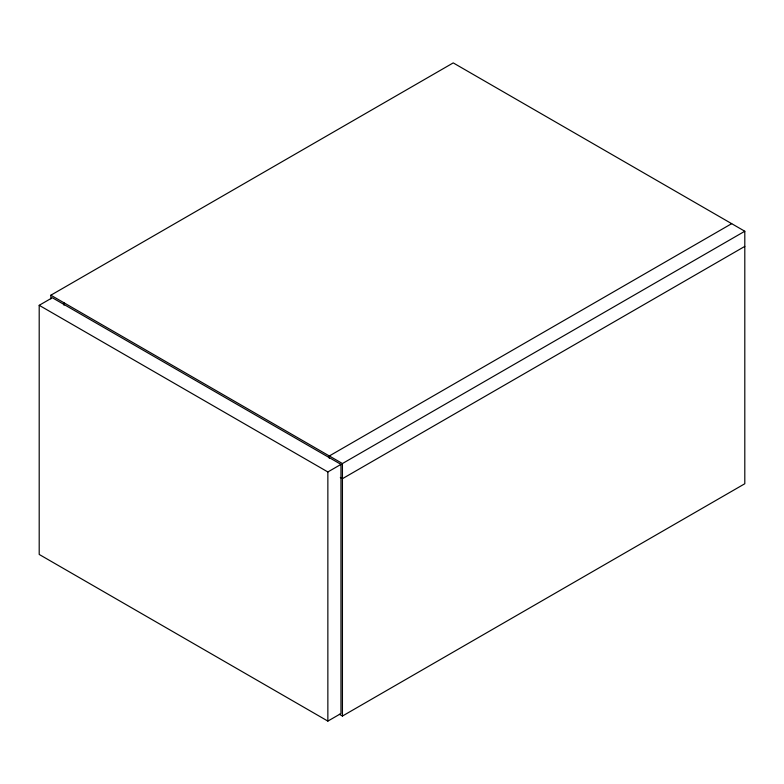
<?xml version="1.0" encoding="UTF-8"?>
<svg xmlns="http://www.w3.org/2000/svg" width="784" height="784" viewBox="0 0 784 784"><rect width="100%" height="100%" fill="white"/><g stroke="black" fill="none" stroke-linecap="round" stroke-linejoin="round"><path stroke-width="1.18" d="M50.862 298.861L50.862 295.205L453.23 62.896L744.8 231.241L744.8 483.748L342.432 716.047L339.403 714.302M39.2 305.309L52.322 297.734L340.971 464.383L340.971 713.528L327.859 721.104L39.2 554.445L39.2 305.309L327.859 471.958L340.971 464.383M731.678 223.665L329.309 455.965L329.309 458.405M50.862 295.205L342.432 463.54L744.8 231.241M744.8 246.392L342.432 478.691L340.315 477.466M342.432 463.54L342.432 716.047M327.859 471.958L327.859 721.104M63.984 302.781L63.984 305.221"/></g></svg>
